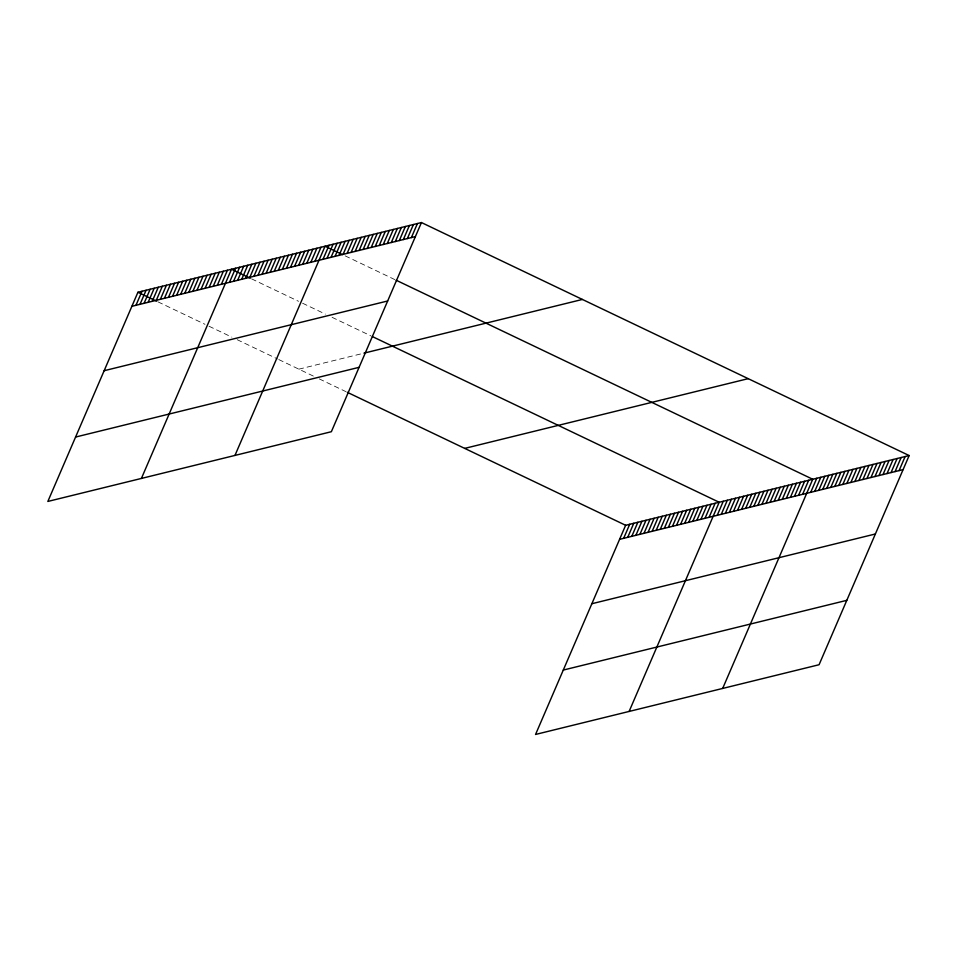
<?xml version="1.0" encoding="UTF-8"?>
<svg xmlns="http://www.w3.org/2000/svg" width="957" height="957" viewBox="0 0 957 957"><rect width="100%" height="100%" fill="white"/><g stroke="black" fill="none" stroke-linecap="round" stroke-linejoin="round"><path stroke-width="0.72" stroke-dasharray="4.79 3.59" d="M298.883 369.163L362.607 353.492M345.166 255.866L394.786 279.576M251.607 278.87L298.548 301.299M302.579 303.225L325.38 314.111M332.079 317.317L370.981 335.907M158.049 301.886L204.989 324.303M209.021 326.229L231.821 337.127M237.18 339.687L277.422 358.911M278.762 359.557L314.183 376.472M319.291 378.912L346.075 391.712"/><path stroke-width="1.44" d="M421.439 222.55L137.928 292.268L47.85 501.444L331.361 431.715L421.439 222.55L909.15 455.556L819.072 664.732L535.561 734.45L625.639 525.285L909.15 455.556M135.954 305.319L142.007 291.275M140.021 304.314L146.074 290.27M144.088 303.321L150.141 289.265M148.156 302.316L154.209 288.272M152.223 301.311L158.276 287.267M156.29 300.319L162.343 286.263M160.357 299.314L166.41 285.27M164.425 298.309L170.478 284.265M168.492 297.316L174.545 283.272M172.559 296.311L178.612 282.267M176.626 295.318L182.679 281.262M180.694 294.313L186.747 280.269M184.761 293.309L190.814 279.265M188.828 292.316L194.881 278.26M192.895 291.311L198.948 277.267M196.963 290.306L203.016 276.262M201.03 289.313L207.083 275.269M205.097 288.308L211.15 274.264M209.164 287.315L215.217 273.259M213.232 286.31L219.285 272.267M217.311 285.306L223.352 271.262M221.378 284.313L227.419 270.257M141.409 478.428L231.486 269.264L250.267 278.236M229.513 282.303L235.554 268.259M233.58 281.31L239.621 267.266M237.647 280.305L243.688 266.261M241.714 279.312L247.755 265.256M245.782 278.308L251.835 264.264M249.849 277.303L255.902 263.259M253.916 276.31L259.969 262.254M257.983 275.305L264.036 261.261M262.051 274.3L268.104 260.256M266.118 273.307L272.171 259.263M270.185 272.302L276.238 258.258M274.252 271.31L280.305 257.254M278.32 270.305L284.373 256.261M282.387 269.3L288.44 255.256M286.454 268.307L292.507 254.251M290.521 267.302L296.574 253.258M294.589 266.297L300.642 252.253M298.656 265.304L304.709 251.26M302.723 264.299L308.776 250.255M306.79 263.307L312.843 249.251M310.858 262.302L316.911 248.258M314.925 261.297L320.978 247.253M234.967 455.424L325.045 246.248L342.486 254.586M323.011 259.311L329.064 245.267M327.031 258.33L333.084 244.274M331.05 257.337L337.091 243.293M335.058 256.344L341.111 242.3M339.077 255.363L345.13 241.32M343.096 254.371L349.149 240.327M347.116 253.39L353.157 239.334M351.123 252.397L357.176 238.353M355.143 251.416L361.196 237.36M359.162 250.423L365.215 236.379M363.182 249.43L369.223 235.386M367.189 248.449L373.242 234.405M371.208 247.456L377.261 233.412M375.228 246.475L381.281 232.419M379.247 245.482L385.288 231.438M383.255 244.502L389.308 230.446M387.274 243.509L393.327 229.465M391.293 242.516L397.346 228.472M395.313 241.535L401.354 227.491M399.32 240.542L405.373 226.498M403.34 239.561L409.393 225.505M407.359 238.568L413.412 224.524M411.378 237.587L417.419 223.531M623.665 538.324L629.706 524.28M627.732 537.332L633.773 523.276M631.799 536.327L637.852 522.283M635.867 535.334L641.92 521.278M639.934 534.329L645.987 520.285M644.001 533.324L650.054 519.28M648.068 532.331L654.121 518.275M652.136 531.326L658.189 517.282M656.203 530.322L662.256 516.278M660.27 529.329L666.323 515.273M664.337 528.324L670.39 514.28M668.405 527.319L674.458 513.275M672.472 526.326L678.525 512.282M676.539 525.321L682.592 511.277M680.606 524.328L686.659 510.272M684.674 523.323L690.727 509.28M688.741 522.319L694.794 508.275M692.808 521.326L698.861 507.27M696.875 520.321L702.928 506.277M700.943 519.316L706.996 505.272M705.01 518.323L711.063 504.279M709.077 517.318L715.13 503.274M629.12 711.446L719.197 502.269L372.321 336.541M717.224 515.321L723.265 501.277M721.291 514.316L727.332 500.272M725.358 513.323L731.399 499.267M729.425 512.318L735.466 498.274M733.493 511.313L739.534 497.269M737.56 510.32L743.601 496.276M741.627 509.315L747.68 495.271M745.694 508.323L751.747 494.267M749.762 507.318L755.815 493.274M753.829 506.313L759.882 492.269M757.896 505.32L763.949 491.264M761.963 504.315L768.016 490.271M766.031 503.31L772.084 489.266M770.098 502.317L776.151 488.273M774.165 501.312L780.218 487.269M778.232 500.32L784.285 486.264M782.3 499.315L788.353 485.271M786.367 498.31L792.42 484.266M790.434 497.317L796.487 483.261M794.501 496.312L800.554 482.268M798.569 495.307L804.622 481.263M802.636 494.314L808.689 480.27M722.679 688.43L812.756 479.266L396.126 280.21M810.723 492.329L816.776 478.273M814.742 491.336L820.795 477.292M818.761 490.355L824.802 476.299M822.769 489.362L828.822 475.318M826.788 488.369L832.841 474.325M830.808 487.388L836.861 473.344M834.827 486.395L840.868 472.351M838.834 485.414L844.887 471.358M842.854 484.421L848.907 470.377M846.873 483.441L852.926 469.385M850.893 482.448L856.934 468.404M854.9 481.455L860.953 467.411M858.919 480.474L864.972 466.43M862.939 479.481L868.992 465.437M866.958 478.5L872.999 464.444M870.966 477.507L877.019 463.463M874.985 476.526L881.038 462.47M879.005 475.533L885.058 461.489M883.024 474.54L889.065 460.496M887.031 473.559L893.084 459.516M891.051 472.567L897.104 458.523M895.07 471.586L901.123 457.53M899.09 470.593L905.131 456.549M131.887 306.312L415.386 236.594M104.157 370.706L387.657 300.988M363.959 353.157L582.382 299.445M75.579 437.05L359.09 367.332M464.695 448.39L748.207 378.661M619.598 539.329L903.097 469.612M591.869 603.723L875.368 533.994M563.29 670.067L846.801 600.338M137.928 292.268L156.709 301.24M347.343 392.322L625.639 525.285"/></g></svg>
